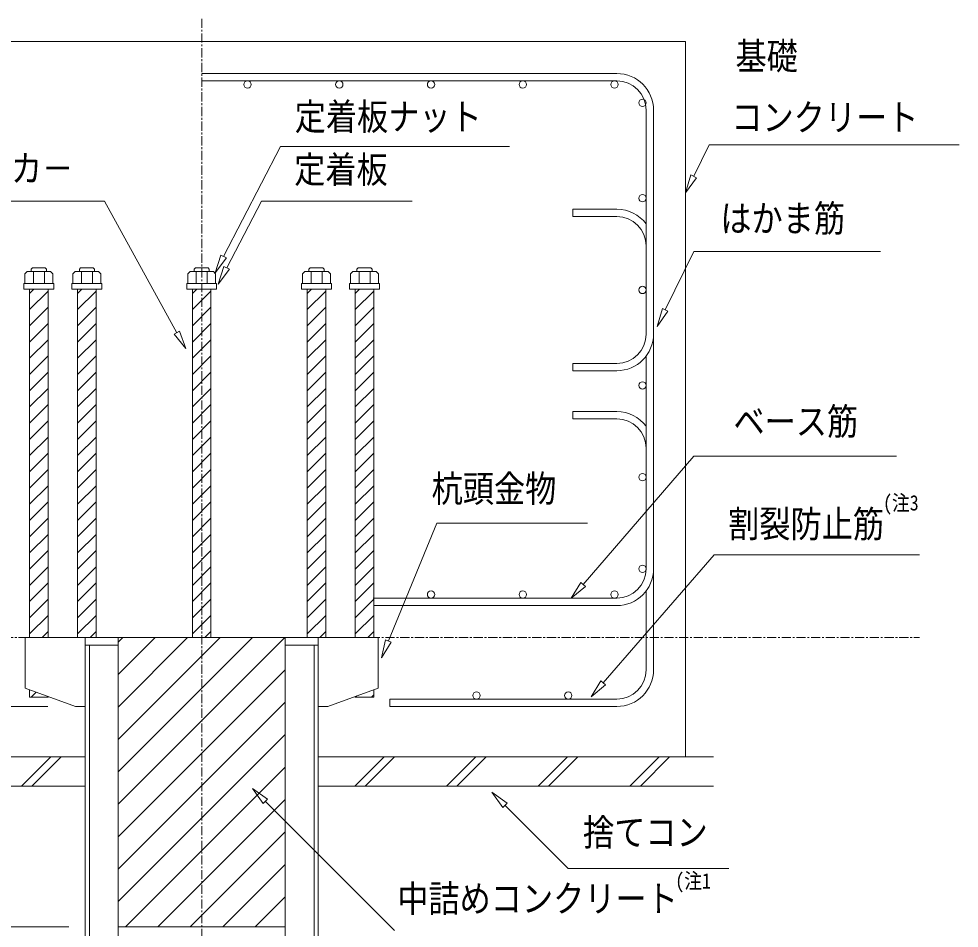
# Model space of a CAD drawing. Units: millimetres, scale not verified. Extents: x -29700 to 29700, y -21000 to 21000.
# Drawn here: x -22811 to -13840, y 969 to 9643 of the extents above; entities that cross this region are included whole.
import ezdxf
from ezdxf.enums import TextEntityAlignment as Align

# ---------------------------------------------------------------- set-up
doc = ezdxf.new("R2010")
doc.units = ezdxf.units.MM
doc.header["$LTSCALE"] = 70
doc.linetypes.add('USER2', pattern=[2, 1.25, -0.25, 0.25, -0.25])
doc.layers.add('0-0_0', color=7, linetype='Continuous')
doc.layers.add('0-4_02_TEXT', color=7, linetype='Continuous')
for name, color, linetype, lineweight in [('0-5_05_SUNPOU', 3, 'Continuous', 18), ('0-6_03_ZU', 2, 'Continuous', 18), ('0-9_08_CENTER', 1, 'USER2', 18)]:
    doc.layers.add(name, color=color, linetype=linetype, lineweight=lineweight)
doc.styles.add('ＭＳ ゴシック', font='')
doc.styles.get('ＭＳ ゴシック').set_extended_font_data('MS Gothic')

msp = doc.modelspace()

# ---------------------------------------------------------------- linework, layer by layer
at = {"layer": '0-5_05_SUNPOU'}
for p, q in [((-16372.73, 8140.18), (-16225.51, 8440.32)), ((-16225.51, 8440.32), (-13840.49, 8440.32)), ((-20315.62, 8425.93), (-20856.98, 7375.34)), ((-20315.62, 8425.93), (-18129.8, 8425.93)), ((-21992.18, 7903.68), (-24203.3, 7903.68)), ((-21992.18, 7903.68), (-21304.16, 6648.41)), ((-20497.18, 7903.68), (-20828, 7267.08)), ((-20497.18, 7903.68), (-19059.59, 7903.68)), ((-16644.63, 6866.39), (-16372.01, 7422.21)), ((-16372.01, 7422.21), (-14592.54, 7422.21)), ((-16372.01, 5469.81), (-17428.55, 4248.41)), ((-16372.01, 5469.81), (-14437.93, 5469.81)), ((-18823.77, 4831.26), (-19284.6, 3709.47)), ((-18823.77, 4831.26), (-17386.19, 4831.26)), ((-16178.81, 4530.04), (-17235.35, 3308.64)), ((-16178.81, 4530.04), (-14219.08, 4530.04)), ((-21862.33, 3697.04), (-21819.56, 3739.8)), ((-21862.33, 3387.68), (-21510.2, 3739.8)), ((-21862.33, 3078.32), (-21200.85, 3739.8)), ((-21862.33, 2768.96), (-20891.49, 3739.8)), ((-21862.33, 2459.6), (-20582.13, 3739.8)), ((-21862.33, 2150.24), (-20272.77, 3739.8)), ((-21862.33, 1840.88), (-20269.83, 3433.38)), ((-22533.26, 3083.55), (-23650.37, 3083.55)), ((-21862.33, 1531.52), (-20269.83, 3124.02)), ((-21862.33, 1222.16), (-20269.83, 2814.66)), ((-22505.76, 2602.3), (-22785, 2323.06)), ((-22406.42, 2602.3), (-22685.67, 2323.06)), ((-19326.97, 2602.3), (-19606.22, 2323.06)), ((-19227.64, 2602.3), (-19506.88, 2323.06)), ((-18451.97, 2602.3), (-18731.22, 2323.06)), ((-18352.64, 2602.3), (-18631.88, 2323.06)), ((-17576.97, 2602.3), (-17856.22, 2323.06)), ((-17477.64, 2602.3), (-17756.88, 2323.06)), ((-16701.97, 2602.3), (-16981.22, 2323.06)), ((-16602.64, 2602.3), (-16881.88, 2323.06)), ((-21793.62, 981.51), (-20269.83, 2505.3)), ((-21484.26, 981.51), (-20269.83, 2195.94)), ((-19226.13, 946.43), (-20458.69, 2177.42)), ((-17570.47, 1537.85), (-18173.86, 2141.24)), ((-21174.9, 981.51), (-20269.83, 1886.58)), ((-20865.55, 981.51), (-20269.83, 1577.23)), ((-17570.47, 1537.85), (-16037.41, 1537.85)), ((-20556.19, 981.51), (-20269.83, 1267.87))]:
    msp.add_line(p, q, dxfattribs=at)
for points in [[(-16346.54, 8127.34), (-16449.79, 7983.07), (-16398.91, 8153.03)], [(-20831.1, 7361.89), (-20937.68, 7220.06), (-20882.86, 7388.79)], [(-20802.12, 7253.63), (-20908.7, 7111.8), (-20853.88, 7280.53)], [(-16618.45, 6853.55), (-16721.7, 6709.28), (-16670.82, 6879.24)], [(-21278.9, 6662.99), (-21216.66, 6496.86), (-21329.42, 6633.83)], [(-17406.49, 4229.33), (-17543.04, 4116.05), (-17450.61, 4267.49)], [(-19257.61, 3698.41), (-19350.94, 3547.53), (-19311.59, 3720.53)], [(-17213.29, 3289.56), (-17349.84, 3176.29), (-17257.41, 3327.72)], [(-20438.06, 2198.04), (-20582.43, 2301.16), (-20479.31, 2156.79)], [(-18153.23, 2161.86), (-18297.6, 2264.98), (-18194.48, 2120.61)]]:
    msp.add_lwpolyline(points, close=True, dxfattribs=at)
msp.add_lwpolyline([(-22334.69, 981.51), (-22977.95, 981.51), (-22977.95, 3739.8)], dxfattribs=at)
at = {"layer": '0-6_03_ZU'}
for p, q in [((-16449.79, 9427.3), (-25682.37, 9427.3)), ((-16449.79, 9427.3), (-16449.79, 2602.3)), ((-17106.04, 9121.05), (-21066.08, 9121.05)), ((-17106.04, 9051.05), (-21066.08, 9051.05)), ((-16826.04, 8771.05), (-16826.04, 6636.05)), ((-16756.04, 8771.05), (-16756.04, 4396.05)), ((-22679.46, 7266.05), (-22558.95, 7266.05)), ((-22558.95, 7266.05), (-22547.02, 7254.12)), ((-22221.47, 7266.05), (-22233.4, 7254.12)), ((-22221.47, 7266.05), (-22100.96, 7266.05)), ((-22100.96, 7266.05), (-22089.03, 7254.12)), ((-21126.34, 7266.05), (-21138.27, 7254.12)), ((-21126.34, 7266.05), (-21005.83, 7266.05)), ((-21005.83, 7266.05), (-20993.89, 7254.12)), ((-20031.21, 7266.05), (-20043.14, 7254.12)), ((-19910.69, 7266.05), (-20031.21, 7266.05)), ((-19910.69, 7266.05), (-19898.76, 7254.12)), ((-19573.21, 7266.05), (-19585.14, 7254.12)), ((-19452.7, 7266.05), (-19573.21, 7266.05)), ((-22671.71, 7231.05), (-22671.71, 7117.3)), ((-22566.71, 7231.05), (-22566.71, 7117.3)), ((-22547.02, 7254.12), (-22547.02, 7231.05)), ((-22233.4, 7254.12), (-22233.4, 7231.05)), ((-22213.71, 7231.05), (-22213.71, 7117.3)), ((-22108.71, 7231.05), (-22108.71, 7117.3)), ((-22089.03, 7254.12), (-22089.03, 7231.05)), ((-21138.27, 7254.12), (-21138.27, 7231.05)), ((-21118.58, 7231.05), (-21118.58, 7117.3)), ((-21013.58, 7231.05), (-21013.58, 7117.3)), ((-20993.89, 7254.12), (-20993.89, 7231.05)), ((-20043.14, 7254.12), (-20043.14, 7231.05)), ((-20023.45, 7231.05), (-20023.45, 7117.3)), ((-19918.45, 7231.05), (-19918.45, 7117.3)), ((-19898.76, 7254.12), (-19898.76, 7231.05)), ((-19585.14, 7254.12), (-19585.14, 7231.05)), ((-19565.46, 7231.05), (-19565.46, 7117.3)), ((-19460.46, 7231.05), (-19460.46, 7117.3)), ((-22708.69, 7023.03), (-22666.92, 7064.8)), ((-22708.69, 6868.35), (-22531.49, 7045.55)), ((-22249.81, 7023.03), (-22208.04, 7064.8)), ((-22249.81, 6868.35), (-22072.61, 7045.55)), ((-21154.68, 7023.03), (-21112.91, 7064.8)), ((-21154.68, 6868.35), (-20977.48, 7045.55)), ((-20059.55, 7023.03), (-20017.78, 7064.8)), ((-20059.55, 6868.35), (-19882.35, 7045.55)), ((-19601.56, 7023.03), (-19559.78, 7064.8)), ((-19601.56, 6868.35), (-19424.36, 7045.55)), ((-22708.69, 6713.67), (-22531.49, 6890.87)), ((-22249.81, 6713.67), (-22072.61, 6890.87)), ((-21154.68, 6713.67), (-20977.48, 6890.87)), ((-20059.55, 6713.67), (-19882.35, 6890.87)), ((-19601.56, 6713.67), (-19424.36, 6890.87)), ((-22708.69, 6558.99), (-22531.49, 6736.19)), ((-22249.81, 6558.99), (-22072.61, 6736.19)), ((-21154.68, 6558.99), (-20977.48, 6736.19)), ((-20059.55, 6558.99), (-19882.35, 6736.19)), ((-19601.56, 6558.99), (-19424.36, 6736.19)), ((-22708.69, 6404.31), (-22531.49, 6581.51)), ((-22249.81, 6404.31), (-22072.61, 6581.51)), ((-21154.68, 6404.31), (-20977.48, 6581.51)), ((-20059.55, 6404.31), (-19882.35, 6581.51)), ((-19601.56, 6404.31), (-19424.36, 6581.51)), ((-22708.69, 6249.63), (-22531.49, 6426.83)), ((-22249.81, 6249.63), (-22072.61, 6426.83)), ((-21154.68, 6249.63), (-20977.48, 6426.83)), ((-20059.55, 6249.63), (-19882.35, 6426.83)), ((-19601.56, 6249.63), (-19424.36, 6426.83)), ((-16826.04, 4396.05), (-16826.04, 6426.05)), ((-22708.69, 6094.95), (-22531.49, 6272.15)), ((-22249.81, 6094.95), (-22072.61, 6272.15)), ((-21154.68, 6094.95), (-20977.48, 6272.15)), ((-20059.55, 6094.95), (-19882.35, 6272.15)), ((-19601.56, 6094.95), (-19424.36, 6272.15)), ((-22708.69, 5940.27), (-22531.49, 6117.47)), ((-22249.81, 5940.27), (-22072.61, 6117.47)), ((-21154.68, 5940.27), (-20977.48, 6117.47)), ((-20059.55, 5940.27), (-19882.35, 6117.47)), ((-19601.56, 5940.27), (-19424.36, 6117.47)), ((-22708.69, 5785.59), (-22531.49, 5962.79)), ((-22249.81, 5785.59), (-22072.61, 5962.79)), ((-21154.68, 5785.59), (-20977.48, 5962.79)), ((-20059.55, 5785.59), (-19882.35, 5962.79)), ((-19601.56, 5785.59), (-19424.36, 5962.79)), ((-22708.69, 5630.91), (-22531.49, 5808.11)), ((-22249.81, 5630.91), (-22072.61, 5808.11)), ((-21154.68, 5630.91), (-20977.48, 5808.11)), ((-20059.55, 5630.91), (-19882.35, 5808.11)), ((-19601.56, 5630.91), (-19424.36, 5808.11)), ((-22708.69, 5476.24), (-22531.49, 5653.43)), ((-22249.81, 5476.24), (-22072.61, 5653.43)), ((-21154.68, 5476.24), (-20977.48, 5653.43)), ((-20059.55, 5476.24), (-19882.35, 5653.43)), ((-19601.56, 5476.24), (-19424.36, 5653.43)), ((-22708.69, 5321.56), (-22531.49, 5498.76)), ((-22249.81, 5321.56), (-22072.61, 5498.76)), ((-21154.68, 5321.56), (-20977.48, 5498.76)), ((-20059.55, 5321.56), (-19882.35, 5498.76)), ((-19601.56, 5321.56), (-19424.36, 5498.76)), ((-22708.69, 5166.88), (-22531.49, 5344.08)), ((-22249.81, 5166.88), (-22072.61, 5344.08)), ((-21154.68, 5166.88), (-20977.48, 5344.08)), ((-20059.55, 5166.88), (-19882.35, 5344.08)), ((-19601.56, 5166.88), (-19424.36, 5344.08)), ((-22708.69, 5012.2), (-22531.49, 5189.4)), ((-22249.81, 5012.2), (-22072.61, 5189.4)), ((-21154.68, 5012.2), (-20977.48, 5189.4)), ((-20059.55, 5012.2), (-19882.35, 5189.4)), ((-19601.56, 5012.2), (-19424.36, 5189.4)), ((-22708.69, 4857.52), (-22531.49, 5034.72)), ((-22249.81, 4857.52), (-22072.61, 5034.72)), ((-21154.68, 4857.52), (-20977.48, 5034.72)), ((-20059.55, 4857.52), (-19882.35, 5034.72)), ((-19601.56, 4857.52), (-19424.36, 5034.72)), ((-22708.69, 4702.84), (-22531.49, 4880.04)), ((-22249.81, 4702.84), (-22072.61, 4880.04)), ((-21154.68, 4702.84), (-20977.48, 4880.04)), ((-20059.55, 4702.84), (-19882.35, 4880.04)), ((-19601.56, 4702.84), (-19424.36, 4880.04)), ((-22708.69, 4548.16), (-22531.49, 4725.36)), ((-22249.81, 4548.16), (-22072.61, 4725.36)), ((-21154.68, 4548.16), (-20977.48, 4725.36)), ((-20059.55, 4548.16), (-19882.35, 4725.36)), ((-19601.56, 4548.16), (-19424.36, 4725.36)), ((-22708.69, 4393.48), (-22531.49, 4570.68)), ((-22249.81, 4393.48), (-22072.61, 4570.68)), ((-21154.68, 4393.48), (-20977.48, 4570.68)), ((-20059.55, 4393.48), (-19882.35, 4570.68)), ((-19601.56, 4393.48), (-19424.36, 4570.68)), ((-22708.69, 4238.8), (-22531.49, 4416)), ((-22249.81, 4238.8), (-22072.61, 4416)), ((-21154.68, 4238.8), (-20977.48, 4416)), ((-20059.55, 4238.8), (-19882.35, 4416)), ((-19601.56, 4238.8), (-19424.36, 4416)), ((-16756.04, 4396.05), (-16756.04, 3433.55)), ((-22708.69, 4084.12), (-22531.49, 4261.32)), ((-22249.81, 4084.12), (-22072.61, 4261.32)), ((-21154.68, 4084.12), (-20977.48, 4261.32)), ((-20059.55, 4084.12), (-19882.35, 4261.32)), ((-19601.56, 4084.12), (-19424.36, 4261.32)), ((-16826.04, 3433.55), (-16826.04, 4186.05)), ((-22708.69, 3929.44), (-22531.49, 4106.64)), ((-22249.81, 3929.44), (-22072.61, 4106.64)), ((-21154.68, 3929.44), (-20977.48, 4106.64)), ((-20059.55, 3929.44), (-19882.35, 4106.64)), ((-19601.56, 3929.44), (-19424.36, 4106.64)), ((-19431.14, 4116.05), (-17106.04, 4116.05)), ((-19426.33, 4046.05), (-17106.04, 4046.05)), ((-22708.69, 3774.76), (-22531.49, 3951.96)), ((-22249.81, 3774.76), (-22072.61, 3951.96)), ((-21154.68, 3774.76), (-20977.48, 3951.96)), ((-20059.55, 3774.76), (-19882.35, 3951.96)), ((-19601.56, 3774.76), (-19424.36, 3951.96)), ((-22588.97, 3739.8), (-22531.49, 3797.28)), ((-22130.09, 3739.8), (-22072.61, 3797.28)), ((-21034.96, 3739.8), (-20977.48, 3797.28)), ((-19939.83, 3739.8), (-19882.35, 3797.28)), ((-19481.83, 3739.8), (-19424.36, 3797.28)), ((-22750.46, 3739.8), (-22750.46, 3258.55)), ((-22750.46, 3739.8), (-19954.83, 3739.8)), ((-22177.33, 3669.8), (-22177.33, 3739.8)), ((-22177.33, 3739.8), (-22177.33, 133.12)), ((-21862.33, 3739.8), (-21862.33, -9.58)), ((-20269.83, 3739.8), (-20269.83, 275.82)), ((-19954.83, 3739.8), (-19954.83, 133.12)), ((-19381.71, 3739.8), (-19951.02, 3739.8)), ((-19381.71, 3739.8), (-19381.71, 3258.55)), ((-21862.33, 3669.8), (-22177.33, 3669.8)), ((-22137.33, 3669.8), (-22137.33, 107.01)), ((-19954.83, 3669.8), (-20269.83, 3669.8)), ((-19994.83, 3669.8), (-19994.83, 159.23)), ((-22269.21, 3083.55), (-22750.46, 3258.55)), ((-22708.69, 3243.37), (-22708.69, 3171.05)), ((-19862.96, 3083.55), (-19381.71, 3258.55)), ((-19423.47, 3243.37), (-19423.47, 3171.05)), ((-22708.69, 3171.05), (-22531.49, 3171.05)), ((-22693.68, 3171.05), (-22644.66, 3220.08)), ((-22539, 3171.05), (-22531.49, 3178.56)), ((-22531.49, 3178.93), (-22531.49, 3171.05)), ((-19600.67, 3178.93), (-19600.67, 3171.05)), ((-19423.47, 3171.05), (-19600.67, 3171.05)), ((-19600.09, 3171.05), (-19587.38, 3183.76)), ((-19445.41, 3171.05), (-19423.47, 3193)), ((-19273.13, 3153.55), (-17106.04, 3153.55)), ((-19273.13, 3153.55), (-19273.13, 3083.55)), ((-22269.21, 3083.55), (-22177.33, 3083.55)), ((-19862.96, 3083.55), (-19954.83, 3083.55)), ((-19273.13, 3083.55), (-17106.04, 3083.55)), ((-25948.46, 2602.3), (-22177.33, 2602.3)), ((-16183.7, 2602.3), (-19954.83, 2602.3)), ((-22177.33, 2323.06), (-25948.46, 2323.06)), ((-19954.83, 2323.06), (-16183.7, 2323.06)), ((-21862.33, 981.51), (-20269.83, 981.51))]:
    msp.add_line(p, q, dxfattribs=at)
for points in [[(-17106.04, 7756.05), (-17526.04, 7756.05), (-17526.04, 7826.05), (-17106.04, 7826.05)], [(-22679.46, 7266.05), (-22691.39, 7254.12), (-22691.39, 7231.05)], [(-19452.7, 7266.05), (-19440.77, 7254.12), (-19440.77, 7231.05)], [(-17106.04, 6356.05), (-17526.04, 6356.05), (-17526.04, 6286.05), (-17106.04, 6286.05)], [(-17106.04, 5825.95), (-17526.04, 5825.95), (-17526.04, 5895.95), (-17106.04, 5895.95)]]:
    msp.add_lwpolyline(points, dxfattribs=at)
for points in [[(-22508.1, 7231.05), (-22730.31, 7231.05), (-22752.18, 7209.18), (-22752.18, 7117.3), (-22486.23, 7117.3), (-22486.23, 7209.18)], [(-22050.11, 7231.05), (-22272.32, 7231.05), (-22294.19, 7209.18), (-22294.19, 7117.3), (-22028.23, 7117.3), (-22028.23, 7209.18)], [(-20954.98, 7231.05), (-21177.18, 7231.05), (-21199.06, 7209.18), (-21199.06, 7117.3), (-20933.1, 7117.3), (-20933.1, 7209.18)], [(-20082.05, 7231.05), (-19859.85, 7231.05), (-19837.97, 7209.18), (-19837.97, 7117.3), (-20103.93, 7117.3), (-20103.93, 7209.18)], [(-19624.06, 7231.05), (-19401.85, 7231.05), (-19379.98, 7209.18), (-19379.98, 7117.3), (-19645.93, 7117.3), (-19645.93, 7209.18)], [(-22761.39, 7117.3), (-22761.39, 7064.8), (-22477.02, 7064.8), (-22477.02, 7117.3)], [(-22303.4, 7117.3), (-22303.4, 7064.8), (-22019.03, 7064.8), (-22019.03, 7117.3)], [(-21208.27, 7117.3), (-21208.27, 7064.8), (-20923.89, 7064.8), (-20923.89, 7117.3)], [(-19828.76, 7117.3), (-19828.76, 7064.8), (-20113.14, 7064.8), (-20113.14, 7117.3)], [(-19370.77, 7117.3), (-19370.77, 7064.8), (-19655.14, 7064.8), (-19655.14, 7117.3)], [(-22708.69, 7064.8), (-22531.49, 7064.8), (-22531.49, 3739.8), (-22708.69, 3739.8)], [(-22249.81, 7064.8), (-22072.61, 7064.8), (-22072.61, 3739.8), (-22249.81, 3739.8)], [(-21154.68, 7064.8), (-20977.48, 7064.8), (-20977.48, 3739.8), (-21154.68, 3739.8)], [(-20059.55, 7064.8), (-19882.35, 7064.8), (-19882.35, 3739.8), (-20059.55, 3739.8)], [(-19601.56, 7064.8), (-19424.36, 7064.8), (-19424.36, 3739.8), (-19601.56, 3739.8)]]:
    msp.add_lwpolyline(points, close=True, dxfattribs=at)
for centre in [(-20628.58, 9016.05), (-19753.58, 9016.05), (-18878.58, 9016.05), (-18003.58, 9016.05), (-17128.58, 9016.05), (-16861.04, 8841.05), (-16861.04, 8841.05), (-16861.04, 7931.05), (-16861.04, 7056.05), (-16861.04, 6146.05), (-16861.04, 5271.05), (-16861.04, 4396.05), (-18878.58, 4151.05), (-18003.58, 4151.05), (-17128.58, 4151.05), (-18444.36, 3188.55), (-17569.36, 3188.55)]:
    msp.add_circle(centre, 35, dxfattribs=at)
for centre, radius, start, end in [((-17106.04, 8771.05), 350, 0, 90), ((-17106.04, 8771.05), 280, 0, 90), ((-17106.04, 7476.05), 350, 36.8699, 90), ((-17106.04, 7476.05), 280, 0, 90), ((-17106.04, 6636.05), 280, 270, 0), ((-17106.04, 6636.05), 350, 270, 0), ((-17106.04, 5545.95), 350, 36.8699, 90), ((-17106.04, 5545.95), 280, 0, 90), ((-17106.04, 4396.05), 280, 270, 0), ((-17106.04, 4396.05), 350, 270, 0), ((-17106.04, 3433.55), 280, 270, 0), ((-17106.04, 3433.55), 350, 270, 0)]:
    msp.add_arc(centre, radius, start, end, dxfattribs=at)
at = {"layer": '0-9_08_CENTER'}
for p, q in [((-21066.08, 9642.59), (-21066.08, -4228.96)), ((-27572.97, 3739.8), (-14219.08, 3739.8))]:
    msp.add_line(p, q, dxfattribs=at)

# ---------------------------------------------------------------- texts
at = {"layer": '0-0_0', "style": 'ＭＳ ゴシック', "width": 0.85}
for s, p in [('(注3', (-14566.36, 4908.7)), ('(注1', (-16548.62, 1303.28))]:
    msp.add_text(s, height=146.6, dxfattribs=at).set_placement(p, align=Align.BOTTOM_LEFT)
at = {"layer": '0-4_02_TEXT', "style": 'ＭＳ ゴシック', "width": 0.85}
for s, p in [('基礎', (-15974.67, 9081.57)), ('定着板ナット', (-20179.72, 8503.64)), ('コンクリート', (-16014.33, 8498.23)), ('杭頭アンカ－', (-24076.36, 8011.04)), ('定着板', (-20184.07, 7999.13)), ('はかま筋', (-16118.8, 7533.3)), ('ベース筋', (-15993.76, 5597.02)), ('杭頭金物', (-18873.33, 4956.12)), ('割裂防止筋', (-16044.78, 4618.77)), ('捨てコン', (-17429, 1678.57)), ('中詰めコンクリート', (-19201.31, 1045.9))]:
    msp.add_text(s, height=256.6, dxfattribs=at).set_placement(p, align=Align.BOTTOM_LEFT)

doc.saveas('drawing.dxf')
